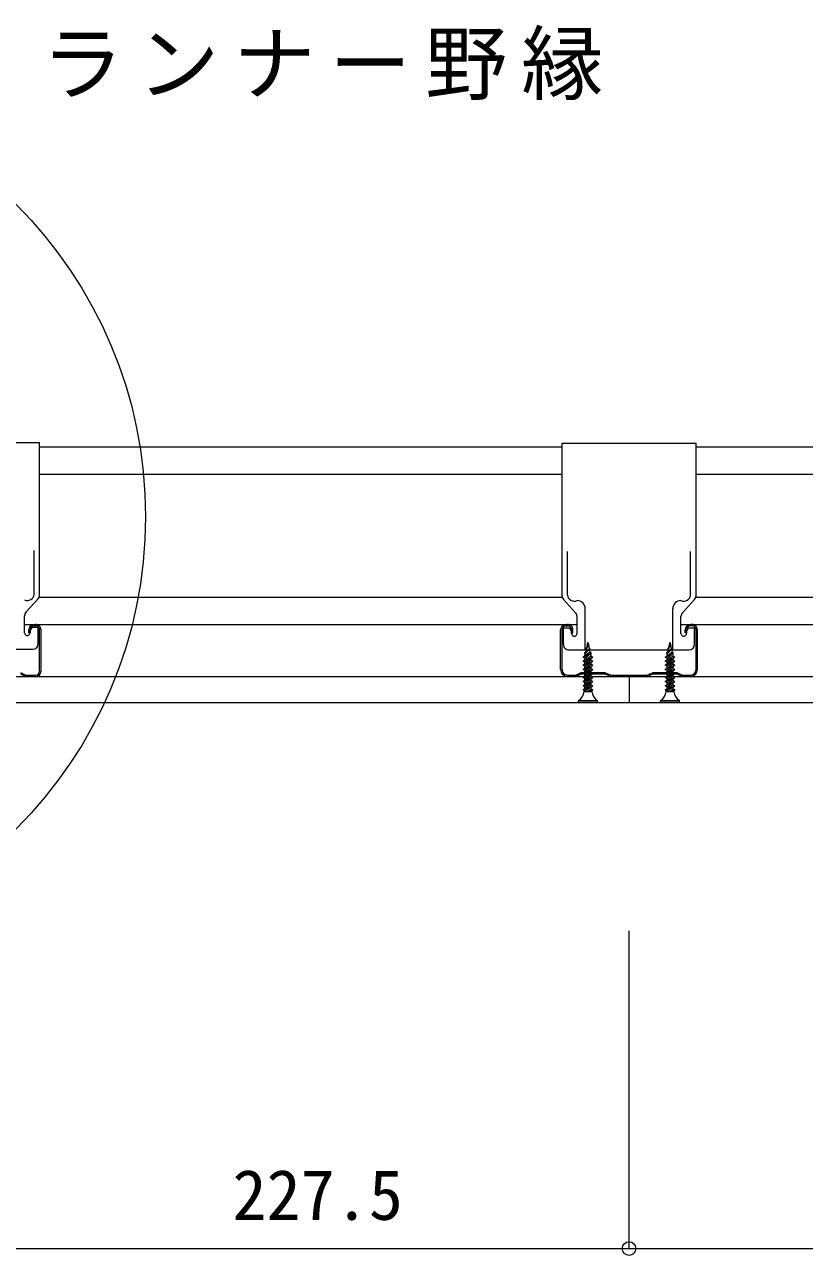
# Model space of a CAD drawing. Units: millimetres, scale not verified. Extents: x -2060 to 1861, y -4765 to 1286.
# Drawn here: x -1396.8 to -1111.7, y 604.2 to 1054.3 of the extents above; entities that cross this region are included whole.
import ezdxf
from ezdxf.enums import TextEntityAlignment as Align

# ---------------------------------------------------------------- set-up
doc = ezdxf.new("R2010")
doc.units = ezdxf.units.MM
doc.header["$LTSCALE"] = 10
doc.header["$PDMODE"] = 32
doc.header["$PDSIZE"] = 5
for name, color, linetype, lineweight in [('4-0_通り芯', 4, 'Continuous', 18), ('4-2_下地１', 5, 'Continuous', 18), ('4-4_仕上１', 2, 'Continuous', 18), ('4-5_仕上２', 3, 'Continuous', 18), ('4-6_寸法', 4, 'Continuous', 18), ('4-7_文字', 2, 'Continuous', 18)]:
    doc.layers.add(name, color=color, linetype=linetype, lineweight=lineweight)
doc.styles.add('ＭＳ ゴシック', font='')
doc.styles.get('ＭＳ ゴシック').set_extended_font_data('MS Gothic')

msp = doc.modelspace()

# ---------------------------------------------------------------- linework, layer by layer
at = {"layer": '4-0_通り芯'}
for p, q in [((-1190.96, 827.65), (-1190.78, 828.45)), ((-1190.58, 827.61), (-1190.78, 828.45)), ((-1160.96, 827.65), (-1160.78, 828.45)), ((-1160.58, 827.61), (-1160.78, 828.45)), ((-1192.53, 823.02), (-1189.49, 824.51)), ((-1192.07, 824.51), (-1189.94, 826.01)), ((-1191.63, 824.77), (-1192.07, 824.51)), ((-1191.73, 824.32), (-1192.07, 824.51)), ((-1189.93, 824.77), (-1191.88, 823.39)), ((-1191.88, 822.64), (-1189.82, 824.32)), ((-1191.88, 823.69), (-1191.73, 824.32)), ((-1191.88, 823.39), (-1191.88, 823.69)), ((-1191.73, 824.32), (-1190.18, 825.87)), ((-1190.25, 826.19), (-1191.63, 824.77)), ((-1191.63, 824.77), (-1191.38, 825.87)), ((-1191.61, 826.01), (-1190.4, 827.5)), ((-1191.38, 825.87), (-1191.61, 826.01)), ((-1191.38, 825.87), (-1190.69, 827.15)), ((-1191.24, 826.47), (-1191.02, 827.42)), ((-1191.02, 827.42), (-1191.16, 827.5)), ((-1190.58, 827.61), (-1191.03, 826.73)), ((-1190.58, 827.61), (-1190.4, 827.5)), ((-1190.25, 826.19), (-1190.52, 827.35)), ((-1190.25, 826.19), (-1189.94, 826.01)), ((-1190.18, 825.87), (-1189.94, 826.01)), ((-1189.93, 824.77), (-1190.18, 825.87)), ((-1189.93, 824.77), (-1189.49, 824.51)), ((-1189.82, 824.32), (-1189.49, 824.51)), ((-1189.68, 823.69), (-1189.82, 824.32)), ((-1189.68, 823.39), (-1189.68, 823.69)), ((-1162.53, 823.02), (-1159.49, 824.51)), ((-1162.07, 824.51), (-1159.94, 826.01)), ((-1161.63, 824.77), (-1162.07, 824.51)), ((-1161.73, 824.32), (-1162.07, 824.51)), ((-1159.93, 824.77), (-1161.88, 823.39)), ((-1161.88, 822.64), (-1159.82, 824.32)), ((-1161.88, 823.69), (-1161.73, 824.32)), ((-1161.88, 823.39), (-1161.88, 823.69)), ((-1161.73, 824.32), (-1160.18, 825.87)), ((-1160.25, 826.19), (-1161.63, 824.77)), ((-1161.63, 824.77), (-1161.38, 825.87)), ((-1161.61, 826.01), (-1160.4, 827.5)), ((-1161.38, 825.87), (-1161.61, 826.01)), ((-1161.38, 825.87), (-1160.69, 827.15)), ((-1161.24, 826.47), (-1161.02, 827.42)), ((-1161.02, 827.42), (-1161.16, 827.5)), ((-1160.58, 827.61), (-1161.03, 826.73)), ((-1160.58, 827.61), (-1160.4, 827.5)), ((-1160.25, 826.19), (-1160.52, 827.35)), ((-1160.25, 826.19), (-1159.94, 826.01)), ((-1160.18, 825.87), (-1159.94, 826.01)), ((-1159.93, 824.77), (-1160.18, 825.87)), ((-1159.93, 824.77), (-1159.49, 824.51)), ((-1159.82, 824.32), (-1159.49, 824.51)), ((-1159.68, 823.69), (-1159.82, 824.32)), ((-1159.68, 823.39), (-1159.68, 823.69)), ((-1191.88, 823.39), (-1192.53, 823.02)), ((-1192.53, 821.52), (-1189.03, 823.02)), ((-1191.88, 822.64), (-1192.53, 823.02)), ((-1191.88, 821.9), (-1192.53, 821.52)), ((-1192.53, 820.03), (-1189.03, 821.52)), ((-1191.88, 821.15), (-1192.53, 821.52)), ((-1191.88, 820.4), (-1192.53, 820.03)), ((-1192.53, 818.53), (-1189.03, 820.03)), ((-1191.88, 819.65), (-1192.53, 820.03)), ((-1189.68, 823.39), (-1191.88, 821.9)), ((-1191.88, 821.15), (-1189.68, 822.64)), ((-1191.88, 821.9), (-1191.88, 822.64)), ((-1189.68, 821.9), (-1191.88, 820.4)), ((-1191.88, 819.65), (-1189.68, 821.15)), ((-1191.88, 820.4), (-1191.88, 821.15)), ((-1189.68, 820.4), (-1191.88, 818.91)), ((-1191.88, 818.16), (-1189.68, 819.65)), ((-1191.88, 818.91), (-1191.88, 819.65)), ((-1189.68, 823.39), (-1189.03, 823.02)), ((-1189.68, 822.64), (-1189.03, 823.02)), ((-1189.68, 821.9), (-1189.68, 822.64)), ((-1189.68, 821.9), (-1189.03, 821.52)), ((-1189.68, 821.15), (-1189.03, 821.52)), ((-1189.68, 820.4), (-1189.68, 821.15)), ((-1189.68, 820.4), (-1189.03, 820.03)), ((-1189.68, 819.65), (-1189.03, 820.03)), ((-1189.68, 818.91), (-1189.68, 819.65)), ((-1161.88, 823.39), (-1162.53, 823.02)), ((-1162.53, 821.52), (-1159.03, 823.02)), ((-1161.88, 822.64), (-1162.53, 823.02)), ((-1161.88, 821.9), (-1162.53, 821.52)), ((-1162.53, 820.03), (-1159.03, 821.52)), ((-1161.88, 821.15), (-1162.53, 821.52)), ((-1161.88, 820.4), (-1162.53, 820.03)), ((-1162.53, 818.53), (-1159.03, 820.03)), ((-1161.88, 819.65), (-1162.53, 820.03)), ((-1159.68, 823.39), (-1161.88, 821.9)), ((-1161.88, 821.15), (-1159.68, 822.64)), ((-1161.88, 821.9), (-1161.88, 822.64)), ((-1159.68, 821.9), (-1161.88, 820.4)), ((-1161.88, 819.65), (-1159.68, 821.15)), ((-1161.88, 820.4), (-1161.88, 821.15)), ((-1159.68, 820.4), (-1161.88, 818.91)), ((-1161.88, 818.16), (-1159.68, 819.65)), ((-1161.88, 818.91), (-1161.88, 819.65)), ((-1159.68, 823.39), (-1159.03, 823.02)), ((-1159.68, 822.64), (-1159.03, 823.02)), ((-1159.68, 821.9), (-1159.68, 822.64)), ((-1159.68, 821.9), (-1159.03, 821.52)), ((-1159.68, 821.15), (-1159.03, 821.52)), ((-1159.68, 820.4), (-1159.68, 821.15)), ((-1159.68, 820.4), (-1159.03, 820.03)), ((-1159.68, 819.65), (-1159.03, 820.03)), ((-1159.68, 818.91), (-1159.68, 819.65)), ((-1191.88, 818.91), (-1192.53, 818.53)), ((-1192.53, 817.04), (-1189.03, 818.53)), ((-1191.88, 818.16), (-1192.53, 818.53)), ((-1191.88, 817.42), (-1192.53, 817.04)), ((-1191.88, 816.67), (-1192.53, 817.04)), ((-1192.53, 815.55), (-1189.03, 817.04)), ((-1191.88, 815.92), (-1192.53, 815.55)), ((-1191.88, 815.17), (-1192.53, 815.55)), ((-1192.53, 814.05), (-1189.03, 815.55)), ((-1189.68, 818.91), (-1191.88, 817.42)), ((-1191.88, 816.67), (-1189.68, 818.16)), ((-1191.88, 817.42), (-1191.88, 818.16)), ((-1189.68, 817.42), (-1191.88, 815.92)), ((-1191.88, 815.17), (-1189.68, 816.67)), ((-1191.88, 815.92), (-1191.88, 816.67)), ((-1189.68, 815.92), (-1191.88, 814.43)), ((-1191.88, 813.68), (-1189.68, 815.17)), ((-1191.88, 814.43), (-1191.88, 815.17)), ((-1189.68, 818.91), (-1189.03, 818.53)), ((-1189.68, 818.16), (-1189.03, 818.53)), ((-1189.68, 817.42), (-1189.68, 818.16)), ((-1189.68, 817.42), (-1189.03, 817.04)), ((-1189.68, 816.67), (-1189.03, 817.04)), ((-1189.68, 815.92), (-1189.68, 816.67)), ((-1189.68, 815.92), (-1189.03, 815.55)), ((-1189.68, 815.17), (-1189.03, 815.55)), ((-1189.68, 814.43), (-1189.68, 815.17)), ((-1161.88, 818.91), (-1162.53, 818.53)), ((-1162.53, 817.04), (-1159.03, 818.53)), ((-1161.88, 818.16), (-1162.53, 818.53)), ((-1161.88, 817.42), (-1162.53, 817.04)), ((-1161.88, 816.67), (-1162.53, 817.04)), ((-1162.53, 815.55), (-1159.03, 817.04)), ((-1161.88, 815.92), (-1162.53, 815.55)), ((-1161.88, 815.17), (-1162.53, 815.55)), ((-1162.53, 814.05), (-1159.03, 815.55)), ((-1159.68, 818.91), (-1161.88, 817.42)), ((-1161.88, 816.67), (-1159.68, 818.16)), ((-1161.88, 817.42), (-1161.88, 818.16)), ((-1159.68, 817.42), (-1161.88, 815.92)), ((-1161.88, 815.17), (-1159.68, 816.67)), ((-1161.88, 815.92), (-1161.88, 816.67)), ((-1159.68, 815.92), (-1161.88, 814.43)), ((-1161.88, 813.68), (-1159.68, 815.17)), ((-1161.88, 814.43), (-1161.88, 815.17)), ((-1159.68, 818.91), (-1159.03, 818.53)), ((-1159.68, 818.16), (-1159.03, 818.53)), ((-1159.68, 817.42), (-1159.68, 818.16)), ((-1159.68, 817.42), (-1159.03, 817.04)), ((-1159.68, 816.67), (-1159.03, 817.04)), ((-1159.68, 815.92), (-1159.68, 816.67)), ((-1159.68, 815.92), (-1159.03, 815.55)), ((-1159.68, 815.17), (-1159.03, 815.55)), ((-1159.68, 814.43), (-1159.68, 815.17)), ((-1191.88, 814.43), (-1192.53, 814.05)), ((-1191.88, 813.68), (-1192.53, 814.05)), ((-1192.53, 812.56), (-1189.03, 814.05)), ((-1191.88, 812.93), (-1192.53, 812.56)), ((-1191.88, 812.18), (-1192.53, 812.56)), ((-1192.53, 811.06), (-1189.03, 812.56)), ((-1191.88, 811.44), (-1192.53, 811.06)), ((-1191.98, 810.75), (-1192.53, 811.06)), ((-1192.15, 810.45), (-1191.98, 810.75)), ((-1192.15, 810.45), (-1189.4, 810.45)), ((-1191.98, 810.75), (-1189.68, 812.18)), ((-1189.68, 814.43), (-1191.88, 812.93)), ((-1191.88, 812.18), (-1189.68, 813.68)), ((-1191.88, 812.93), (-1191.88, 813.68)), ((-1189.68, 812.93), (-1191.88, 811.44)), ((-1191.88, 811.44), (-1191.88, 812.18)), ((-1191.13, 810.45), (-1189.68, 811.44)), ((-1189.03, 811.06), (-1191.13, 810.45)), ((-1189.68, 814.43), (-1189.03, 814.05)), ((-1189.68, 813.68), (-1189.03, 814.05)), ((-1189.68, 812.93), (-1189.68, 813.68)), ((-1189.68, 812.93), (-1189.03, 812.56)), ((-1189.68, 812.18), (-1189.03, 812.56)), ((-1189.68, 811.44), (-1189.68, 812.18)), ((-1189.68, 811.44), (-1189.03, 811.06)), ((-1189.57, 810.75), (-1189.03, 811.06)), ((-1161.88, 814.43), (-1162.53, 814.05)), ((-1161.88, 813.68), (-1162.53, 814.05)), ((-1162.53, 812.56), (-1159.03, 814.05)), ((-1161.88, 812.93), (-1162.53, 812.56)), ((-1161.88, 812.18), (-1162.53, 812.56)), ((-1162.53, 811.06), (-1159.03, 812.56)), ((-1161.88, 811.44), (-1162.53, 811.06)), ((-1161.98, 810.75), (-1162.53, 811.06)), ((-1162.15, 810.45), (-1161.98, 810.75)), ((-1162.15, 810.45), (-1159.4, 810.45)), ((-1161.98, 810.75), (-1159.68, 812.18)), ((-1159.68, 814.43), (-1161.88, 812.93)), ((-1161.88, 812.18), (-1159.68, 813.68)), ((-1161.88, 812.93), (-1161.88, 813.68)), ((-1159.68, 812.93), (-1161.88, 811.44)), ((-1161.88, 811.44), (-1161.88, 812.18)), ((-1161.13, 810.45), (-1159.68, 811.44)), ((-1159.03, 811.06), (-1161.13, 810.45)), ((-1159.68, 814.43), (-1159.03, 814.05)), ((-1159.68, 813.68), (-1159.03, 814.05)), ((-1159.68, 812.93), (-1159.68, 813.68)), ((-1159.68, 812.93), (-1159.03, 812.56)), ((-1159.68, 812.18), (-1159.03, 812.56)), ((-1159.68, 811.44), (-1159.68, 812.18)), ((-1159.68, 811.44), (-1159.03, 811.06)), ((-1159.57, 810.75), (-1159.03, 811.06)), ((-1194.28, 806.65), (-1194.28, 806.95)), ((-1187.31, 807.05), (-1194.25, 807.05)), ((-1187.48, 806.45), (-1194.08, 806.45)), ((-1187.28, 806.65), (-1187.28, 806.95)), ((-1164.28, 806.65), (-1164.28, 806.95)), ((-1157.31, 807.05), (-1164.25, 807.05)), ((-1157.48, 806.45), (-1164.08, 806.45)), ((-1157.28, 806.65), (-1157.28, 806.95))]:
    msp.add_line(p, q, dxfattribs=at)
for points in [[(-1191.16, 827.5), (-1191.11, 827.54), (-1191.05, 827.57), (-1191.01, 827.61), (-1190.96, 827.65), (-1190.86, 827.82), (-1190.8, 828.01), (-1190.78, 828.23), (-1190.78, 828.45)], [(-1191.02, 827.42), (-1191, 827.43), (-1190.99, 827.44), (-1190.98, 827.46), (-1190.96, 827.47), (-1190.84, 827.68), (-1190.78, 827.91), (-1190.77, 828.18), (-1190.78, 828.45)], [(-1161.16, 827.5), (-1161.11, 827.54), (-1161.05, 827.57), (-1161.01, 827.61), (-1160.96, 827.65), (-1160.86, 827.82), (-1160.8, 828.01), (-1160.78, 828.23), (-1160.78, 828.45)], [(-1161.02, 827.42), (-1161, 827.43), (-1160.99, 827.44), (-1160.98, 827.46), (-1160.96, 827.47), (-1160.84, 827.68), (-1160.78, 827.91), (-1160.77, 828.18), (-1160.78, 828.45)], [(-1189.4, 810.45), (-1189.57, 810.75), (-1191.13, 810.45)], [(-1159.4, 810.45), (-1159.57, 810.75), (-1161.13, 810.45)]]:
    msp.add_lwpolyline(points, dxfattribs=at)
for centre, radius, start, end in [((-1197.1, 811.18), 5, 305.5507, 351.6448), ((-1184.46, 811.18), 5, 188.3552, 234.4493), ((-1167.1, 811.18), 5, 305.5507, 351.6448), ((-1154.46, 811.18), 5, 188.3552, 234.4493), ((-1194.08, 806.95), 0.2, 125.5507, 180), ((-1194.08, 806.65), 0.2, 180, 270), ((-1187.48, 806.65), 0.2, 270, 0), ((-1187.48, 806.95), 0.2, 0, 54.4493), ((-1164.08, 806.95), 0.2, 125.5507, 180), ((-1164.08, 806.65), 0.2, 180, 270), ((-1157.48, 806.65), 0.2, 270, 0), ((-1157.48, 806.95), 0.2, 0, 54.4493)]:
    msp.add_arc(centre, radius, start, end, dxfattribs=at)
at = {"layer": '4-2_下地１'}
for p, q in [((-1391.28, 899.95), (-1200.28, 899.95)), ((-1151.28, 899.95), (-960.28, 899.95)), ((-1391.28, 889.95), (-1200.28, 889.95)), ((-1151.28, 889.95), (-960.28, 889.95)), ((-1391.28, 844.95), (-1200.28, 844.95)), ((-1151.28, 844.95), (-960.28, 844.95)), ((-1396.78, 834.95), (-1194.78, 834.95)), ((-1156.78, 834.95), (-954.78, 834.95))]:
    msp.add_line(p, q, dxfattribs=at)
at = {"layer": '4-4_仕上１'}
for p, q in [((-1175.78, 815.95), (-1175.78, 806.45)), ((-1175.78, 815.95), (-1175.78, 806.45)), ((-1403.28, 806.45), (1326.72, 806.45))]:
    msp.add_line(p, q, dxfattribs=at)
msp.add_lwpolyline([(-1532.28, 814.73), (-1403.28, 815.95), (1326.72, 815.95)], dxfattribs=at)
at = {"layer": '4-5_仕上２'}
for p, q in [((-1391.28, 845.73), (-1391.28, 901.55)), ((-1151.28, 845.48), (-1151.28, 901.3)), ((-1393.28, 845.95), (-1393.28, 861.95)), ((-1198.28, 845.7), (-1198.28, 861.7)), ((-1153.28, 845.7), (-1153.28, 861.7)), ((-1396.25, 839.52), (-1391.81, 844.38)), ((-1199.75, 844.13), (-1195.31, 839.27)), ((-1156.25, 839.27), (-1151.81, 844.13)), ((-1396.78, 831.95), (-1396.78, 838.17)), ((-1194.78, 831.7), (-1194.78, 837.92)), ((-1191.78, 825.7), (-1191.78, 840.7)), ((-1159.78, 825.7), (-1159.78, 840.7)), ((-1156.78, 831.7), (-1156.78, 837.92)), ((-1395.28, 831.95), (-1395.28, 832.95)), ((-1394.78, 831.95), (-1394.78, 832.95)), ((-1393.78, 833.95), (-1391.78, 833.95)), ((-1393.28, 834.95), (-1392.78, 834.95)), ((-1393.28, 834.45), (-1392.78, 834.45)), ((-1391.78, 827.95), (-1391.78, 833.95)), ((-1391.28, 817.91), (-1391.28, 832.95)), ((-1390.78, 817.95), (-1390.78, 832.95)), ((-1200.78, 819.74), (-1200.78, 832.95)), ((-1200.28, 826.36), (-1200.28, 832.95)), ((-1199.78, 833.7), (-1197.78, 833.7)), ((-1199.78, 827.7), (-1199.78, 833.7)), ((-1198.78, 834.95), (-1198.28, 834.95)), ((-1198.78, 834.45), (-1198.28, 834.45)), ((-1196.78, 831.95), (-1196.78, 832.95)), ((-1196.28, 831.95), (-1196.28, 832.95)), ((-1155.28, 831.95), (-1155.28, 832.95)), ((-1154.78, 831.95), (-1154.78, 832.95)), ((-1153.78, 833.7), (-1151.78, 833.7)), ((-1152.78, 834.95), (-1153.28, 834.95)), ((-1152.78, 834.45), (-1153.28, 834.45)), ((-1151.78, 827.7), (-1151.78, 833.7)), ((-1151.28, 826.36), (-1151.28, 832.95)), ((-1150.78, 819.74), (-1150.78, 832.95)), ((-1395.28, 831.95), (-1394.78, 831.95)), ((-1200.78, 824.68), (-1200.78, 828.16)), ((-1200.28, 824.68), (-1200.28, 828.28)), ((-1196.78, 831.95), (-1196.28, 831.95)), ((-1154.78, 831.95), (-1155.28, 831.95)), ((-1151.28, 824.68), (-1151.28, 828.28)), ((-1150.78, 824.68), (-1150.78, 828.16)), ((-1412.78, 825.95), (-1393.78, 825.95)), ((-1200.28, 818.45), (-1200.28, 824.93)), ((-1197.78, 825.7), (-1175.78, 825.7)), ((-1175.78, 825.7), (-1153.78, 825.7)), ((-1151.28, 818.45), (-1151.28, 824.93)), ((-1200.78, 818.45), (-1200.78, 820.31)), ((-1150.78, 818.45), (-1150.78, 820.31)), ((-1198.28, 816.45), (-1195.28, 816.45)), ((-1198.28, 815.95), (-1195.28, 815.95)), ((-1195.28, 816.45), (-1193.28, 817.38)), ((-1195.28, 815.95), (-1193.28, 816.88)), ((-1193.28, 817.38), (-1184.67, 817.38)), ((-1193.28, 816.88), (-1184.67, 816.88)), ((-1184.67, 817.38), (-1182.39, 816.45)), ((-1184.67, 816.88), (-1182.39, 815.95)), ((-1182.39, 815.95), (-1175.78, 815.95)), ((-1175.78, 815.95), (-1169.17, 815.95)), ((-1158.28, 817.38), (-1156.28, 816.45)), ((-1158.28, 816.88), (-1156.28, 815.95)), ((-1156.28, 816.45), (-1153.28, 816.45)), ((-1156.28, 815.95), (-1153.28, 815.95))]:
    msp.add_line(p, q, dxfattribs=at)
for points in [[(-1415.28, 845.73), (-1415.28, 901.55), (-1391.28, 901.55)], [(-1200.28, 845.48), (-1200.28, 901.3), (-1151.28, 901.3)], [(-1398.28, 817.38), (-1396.28, 816.45), (-1392.78, 816.45)], [(-1398.28, 816.88), (-1396.28, 815.95), (-1392.78, 815.95)], [(-1182.39, 816.45), (-1175.78, 816.45), (-1169.17, 816.45)], [(-1169.17, 816.45), (-1166.89, 817.38), (-1158.28, 817.38)], [(-1169.17, 815.95), (-1166.89, 816.88), (-1158.28, 816.88)]]:
    msp.add_lwpolyline(points, dxfattribs=at)
for centre, radius, start, end in [((-1395.76, 846.23), 2.5, 246.0155, 353.4731), ((-1393.28, 845.73), 2, 317.4897, 0), ((-1198.28, 845.48), 2, 179.9998, 222.5105), ((-1195.8, 845.98), 2.5, 186.527, 293.9841), ((-1194.78, 840.7), 3, 0, 89.9996), ((-1156.78, 840.7), 3, 90.0002, 179.9998), ((-1155.76, 845.98), 2.5, 246.0155, 353.4731), ((-1153.28, 845.48), 2, 317.4897, 0), ((-1394.78, 838.17), 2, 137.4898, 179.9998), ((-1196.78, 837.92), 2, 0, 42.51), ((-1154.78, 837.92), 2, 137.4898, 179.9998), ((-1393.28, 832.95), 2, 90.0002, 179.9998), ((-1392.8, 832.21), 2, 119.4457, 187.4242), ((-1393.28, 832.95), 1.5, 90.0002, 179.9998), ((-1392.78, 832.95), 2, 0, 90.0002), ((-1392.78, 832.95), 1.5, 0, 90.0002), ((-1198.78, 832.95), 2, 90.0002, 179.9998), ((-1198.78, 832.95), 1.5, 90.0002, 179.9998), ((-1198.28, 832.95), 2, 0, 90.0002), ((-1198.28, 832.95), 1.5, 0, 90.0002), ((-1198.76, 831.96), 2, 352.5759, 60.5542), ((-1153.28, 832.95), 2, 90.0002, 179.9998), ((-1152.8, 831.96), 2, 119.4457, 187.4242), ((-1153.28, 832.95), 1.5, 90.0002, 179.9998), ((-1152.78, 832.95), 2, 0, 90.0002), ((-1152.78, 832.95), 1.5, 0, 90.0002), ((-1395.78, 831.95), 1, 179.9998, 0), ((-1195.78, 831.7), 1, 179.9998, 0), ((-1155.78, 831.7), 1, 179.9998, 0), ((-1393.78, 827.95), 2, 270.0001, 0), ((-1197.78, 827.7), 2, 179.9998, 270.0001), ((-1153.78, 827.7), 2, 270.0001, 0), ((-1392.78, 817.95), 2, 270.0001, 0), ((-1392.78, 817.95), 1.5, 270.0001, 358.4989), ((-1198.28, 818.45), 2.5, 179.9998, 270.0001), ((-1198.28, 818.45), 2, 179.9998, 270.0001), ((-1153.28, 818.45), 2, 270.0001, 0), ((-1153.28, 818.45), 2.5, 270.0001, 0), ((-1153.28, 818.45), 2, 270.0001, 0), ((-1153.28, 818.45), 2, 270.0001, 0), ((-1153.28, 818.45), 2, 270.0001, 0), ((-1153.28, 818.45), 2, 270.0001, 0), ((-1153.28, 818.45), 2, 270.0001, 0)]:
    msp.add_arc(centre, radius, start, end, dxfattribs=at)
at = {"layer": '4-6_寸法'}
msp.add_line((-1175.78, 606.75), (-1175.78, 722.88), dxfattribs=at)
at = {"layer": '4-6_寸法', "color": 7}
for p, q in [((-1403.28, 606.75), (-1175.78, 606.75)), ((-1175.78, 606.75), (-948.28, 606.75))]:
    msp.add_line(p, q, dxfattribs=at)
at = {"layer": '4-6_寸法'}
msp.add_point((-1175.78, 606.75), dxfattribs=at)
at = {"layer": '4-7_文字'}
msp.add_circle((-1513.79, 874.36), 161.23, dxfattribs=at)

# ---------------------------------------------------------------- texts
at = {"layer": '4-6_寸法', "style": 'ＭＳ ゴシック'}
msp.add_text('227.5', height=18.33, dxfattribs=at).set_placement((-1320.78, 611.75), align=Align.BOTTOM_LEFT)
at = {"layer": '4-7_文字', "color": 7, "insert": (-1390.68, 1026.68), "char_height": 21.99, "attachment_point": 7, "style": 'ＭＳ ゴシック'}
msp.add_mtext('\\T1.17;ランナー野縁', dxfattribs=at)

doc.saveas('drawing.dxf')
